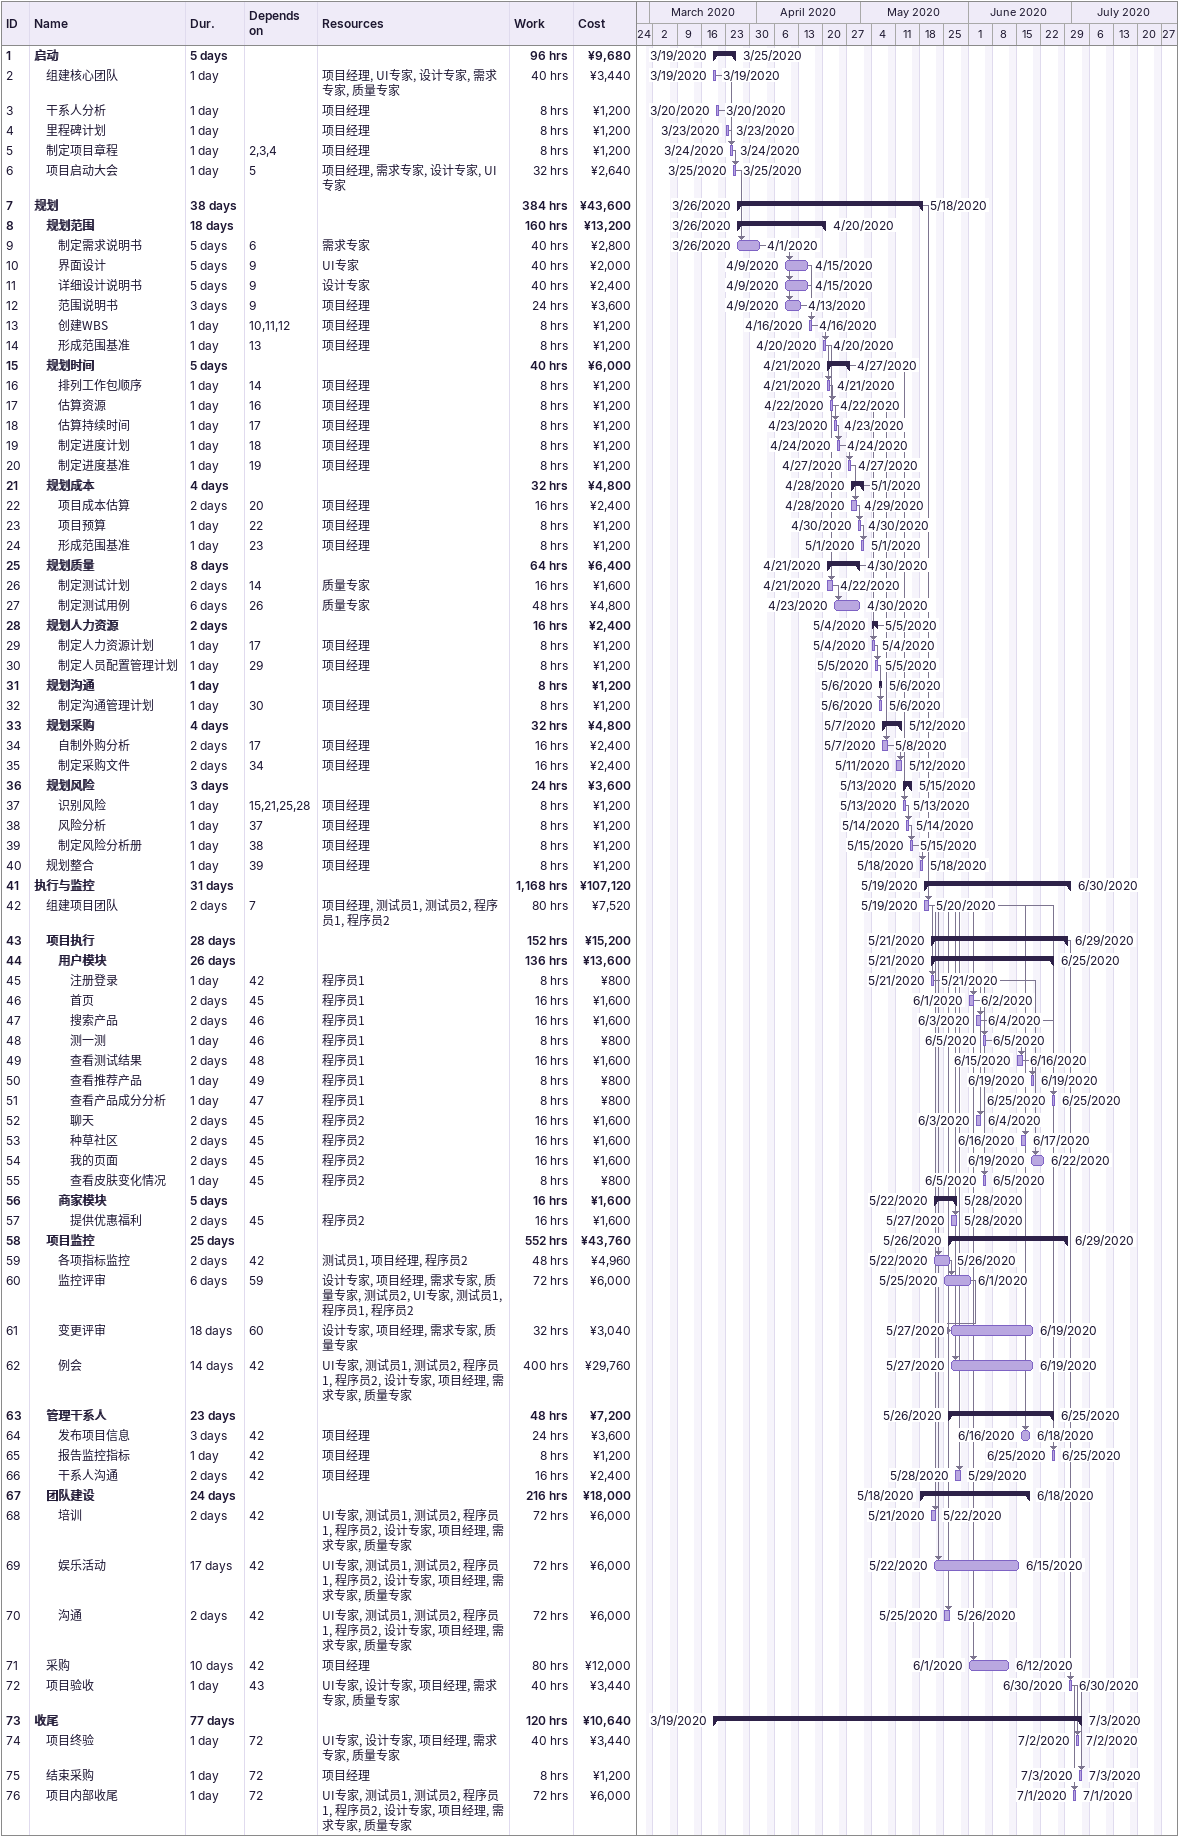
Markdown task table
| ID | Level | Task | Duration | Start | Finish | Predecessors | Resources | Work (h) | Cost (¥) |
|---|---|---|---|---|---|---|---|---|---|
| 1 | 1 | **启动** | 5d | 2020-03-19 | 2020-03-25 |  |  | 96 | 9680 |
| 2 | 2 | 组建核心团队 | 1d | 2020-03-19 | 2020-03-19 |  | 项目经理, UI专家, 设计专家, 需求专家, 质量专家 | 40 | 3440 |
| 3 | 2 | 干系人分析 | 1d | 2020-03-20 | 2020-03-20 |  | 项目经理 | 8 | 1200 |
| 4 | 2 | 里程碑计划 | 1d | 2020-03-23 | 2020-03-23 |  | 项目经理 | 8 | 1200 |
| 5 | 2 | 制定项目章程 | 1d | 2020-03-24 | 2020-03-24 | 2, 3, 4 | 项目经理 | 8 | 1200 |
| 6 | 2 | 项目启动大会 | 1d | 2020-03-25 | 2020-03-25 | 5 | 项目经理, 需求专家, 设计专家, UI专家 | 32 | 2640 |
| 7 | 1 | **规划** | 38d | 2020-03-26 | 2020-05-18 |  |  | 384 | 43600 |
| 8 | 2 | **规划范围** | 18d | 2020-03-26 | 2020-04-20 |  |  | 160 | 13200 |
| 9 | 3 | 制定需求说明书 | 5d | 2020-03-26 | 2020-04-01 | 6 | 需求专家 | 40 | 2800 |
| 10 | 3 | 界面设计 | 5d | 2020-04-09 | 2020-04-15 | 9 | UI专家 | 40 | 2000 |
| 11 | 3 | 详细设计说明书 | 5d | 2020-04-09 | 2020-04-15 | 9 | 设计专家 | 40 | 2400 |
| 12 | 3 | 范围说明书 | 3d | 2020-04-09 | 2020-04-13 | 9 | 项目经理 | 24 | 3600 |
| 13 | 3 | 创建WBS | 1d | 2020-04-16 | 2020-04-16 | 10, 11, 12 | 项目经理 | 8 | 1200 |
| 14 | 3 | 形成范围基准 | 1d | 2020-04-20 | 2020-04-20 | 13 | 项目经理 | 8 | 1200 |
| 15 | 2 | **规划时间** | 5d | 2020-04-21 | 2020-04-27 |  |  | 40 | 6000 |
| 16 | 3 | 排列工作包顺序 | 1d | 2020-04-21 | 2020-04-21 | 14 | 项目经理 | 8 | 1200 |
| 17 | 3 | 估算资源 | 1d | 2020-04-22 | 2020-04-22 | 16 | 项目经理 | 8 | 1200 |
| 18 | 3 | 估算持续时间 | 1d | 2020-04-23 | 2020-04-23 | 17 | 项目经理 | 8 | 1200 |
| 19 | 3 | 制定进度计划 | 1d | 2020-04-24 | 2020-04-24 | 18 | 项目经理 | 8 | 1200 |
| 20 | 3 | 制定进度基准 | 1d | 2020-04-27 | 2020-04-27 | 19 | 项目经理 | 8 | 1200 |
| 21 | 2 | **规划成本** | 4d | 2020-04-28 | 2020-05-01 |  |  | 32 | 4800 |
| 22 | 3 | 项目成本估算 | 2d | 2020-04-28 | 2020-04-29 | 20 | 项目经理 | 16 | 2400 |
| 23 | 3 | 项目预算 | 1d | 2020-04-30 | 2020-04-30 | 22 | 项目经理 | 8 | 1200 |
| 24 | 3 | 形成范围基准 | 1d | 2020-05-01 | 2020-05-01 | 23 | 项目经理 | 8 | 1200 |
| 25 | 2 | **规划质量** | 8d | 2020-04-21 | 2020-04-30 |  |  | 64 | 6400 |
| 26 | 3 | 制定测试计划 | 2d | 2020-04-21 | 2020-04-22 | 14 | 质量专家 | 16 | 1600 |
| 27 | 3 | 制定测试用例 | 6d | 2020-04-23 | 2020-04-30 | 26 | 质量专家 | 48 | 4800 |
| 28 | 2 | **规划人力资源** | 2d | 2020-05-04 | 2020-05-05 |  |  | 16 | 2400 |
| 29 | 3 | 制定人力资源计划 | 1d | 2020-05-04 | 2020-05-04 | 17 | 项目经理 | 8 | 1200 |
| 30 | 3 | 制定人员配置管理计划 | 1d | 2020-05-05 | 2020-05-05 | 29 | 项目经理 | 8 | 1200 |
| 31 | 2 | **规划沟通** | 1d | 2020-05-06 | 2020-05-06 |  |  | 8 | 1200 |
| 32 | 3 | 制定沟通管理计划 | 1d | 2020-05-06 | 2020-05-06 | 30 | 项目经理 | 8 | 1200 |
| 33 | 2 | **规划采购** | 4d | 2020-05-07 | 2020-05-12 |  |  | 32 | 4800 |
| 34 | 3 | 自制外购分析 | 2d | 2020-05-07 | 2020-05-08 | 17 | 项目经理 | 16 | 2400 |
| 35 | 3 | 制定采购文件 | 2d | 2020-05-11 | 2020-05-12 | 34 | 项目经理 | 16 | 2400 |
| 36 | 2 | **规划风险** | 3d | 2020-05-13 | 2020-05-15 |  |  | 24 | 3600 |
| 37 | 3 | 识别风险 | 1d | 2020-05-13 | 2020-05-13 | 15, 21, 25, 28 | 项目经理 | 8 | 1200 |
| 38 | 3 | 风险分析 | 1d | 2020-05-14 | 2020-05-14 | 37 | 项目经理 | 8 | 1200 |
| 39 | 3 | 制定风险分析册 | 1d | 2020-05-15 | 2020-05-15 | 38 | 项目经理 | 8 | 1200 |
| 40 | 2 | 规划整合 | 1d | 2020-05-18 | 2020-05-18 | 39 | 项目经理 | 8 | 1200 |
| 41 | 1 | **执行与监控** | 31d | 2020-05-19 | 2020-06-30 |  |  | 1168 | 107120 |
| 42 | 2 | 组建项目团队 | 2d | 2020-05-19 | 2020-05-20 | 7 | 项目经理, 测试员1, 测试员2, 程序员1, 程序员2 | 80 | 7520 |
| 43 | 2 | **项目执行** | 28d | 2020-05-21 | 2020-06-29 |  |  | 152 | 15200 |
| 44 | 3 | **用户模块** | 26d | 2020-05-21 | 2020-06-25 |  |  | 136 | 13600 |
| 45 | 4 | 注册登录 | 1d | 2020-05-21 | 2020-05-21 | 42 | 程序员1 | 8 | 800 |
| 46 | 4 | 首页 | 2d | 2020-06-01 | 2020-06-02 | 45 | 程序员1 | 16 | 1600 |
| 47 | 4 | 搜索产品 | 2d | 2020-06-03 | 2020-06-04 | 46 | 程序员1 | 16 | 1600 |
| 48 | 4 | 测一测 | 1d | 2020-06-05 | 2020-06-05 | 46 | 程序员1 | 8 | 800 |
| 49 | 4 | 查看测试结果 | 2d | 2020-06-15 | 2020-06-16 | 48 | 程序员1 | 16 | 1600 |
| 50 | 4 | 查看推荐产品 | 1d | 2020-06-19 | 2020-06-19 | 49 | 程序员1 | 8 | 800 |
| 51 | 4 | 查看产品成分分析 | 1d | 2020-06-25 | 2020-06-25 | 47 | 程序员1 | 8 | 800 |
| 52 | 4 | 聊天 | 2d | 2020-06-03 | 2020-06-04 | 45 | 程序员2 | 16 | 1600 |
| 53 | 4 | 种草社区 | 2d | 2020-06-16 | 2020-06-17 | 45 | 程序员2 | 16 | 1600 |
| 54 | 4 | 我的页面 | 2d | 2020-06-19 | 2020-06-22 | 45 | 程序员2 | 16 | 1600 |
| 55 | 4 | 查看皮肤变化情况 | 1d | 2020-06-05 | 2020-06-05 | 45 | 程序员2 | 8 | 800 |
| 56 | 3 | **商家模块** | 5d | 2020-05-22 | 2020-05-28 |  |  | 16 | 1600 |
| 57 | 4 | 提供优惠福利 | 2d | 2020-05-27 | 2020-05-28 | 45 | 程序员2 | 16 | 1600 |
| 58 | 2 | **项目监控** | 25d | 2020-05-26 | 2020-06-29 |  |  | 552 | 43760 |
| 59 | 3 | 各项指标监控 | 2d | 2020-05-22 | 2020-05-26 | 42 | 测试员1, 项目经理, 程序员2 | 48 | 4960 |
| 60 | 3 | 监控评审 | 6d | 2020-05-25 | 2020-06-01 | 59 | 设计专家, 项目经理, 需求专家, 质量专家, 测试员2, UI专家, 测试员1, 程序员1, 程序员2 | 72 | 6000 |
| 61 | 3 | 变更评审 | 18d | 2020-05-27 | 2020-06-19 | 60 | 设计专家, 项目经理, 需求专家, 质量专家 | 32 | 3040 |
| 62 | 3 | 例会 | 14d | 2020-05-27 | 2020-06-19 | 42 | UI专家, 测试员1, 测试员2, 程序员1, 程序员2, 设计专家, 项目经理, 需求专家, 质量专家 | 400 | 29760 |
| 63 | 2 | **管理干系人** | 23d | 2020-05-26 | 2020-06-25 |  |  | 48 | 7200 |
| 64 | 3 | 发布项目信息 | 3d | 2020-06-16 | 2020-06-18 | 42 | 项目经理 | 24 | 3600 |
| 65 | 3 | 报告监控指标 | 1d | 2020-06-25 | 2020-06-25 | 42 | 项目经理 | 8 | 1200 |
| 66 | 3 | 干系人沟通 | 2d | 2020-05-28 | 2020-05-29 | 42 | 项目经理 | 16 | 2400 |
| 67 | 2 | **团队建设** | 24d | 2020-05-18 | 2020-06-18 |  |  | 216 | 18000 |
| 68 | 3 | 培训 | 2d | 2020-05-21 | 2020-05-22 | 42 | UI专家, 测试员1, 测试员2, 程序员1, 程序员2, 设计专家, 项目经理, 需求专家, 质量专家 | 72 | 6000 |
| 69 | 3 | 娱乐活动 | 17d | 2020-05-22 | 2020-06-15 | 42 | UI专家, 测试员1, 测试员2, 程序员1, 程序员2, 设计专家, 项目经理, 需求专家, 质量专家 | 72 | 6000 |
| 70 | 3 | 沟通 | 2d | 2020-05-25 | 2020-05-26 | 42 | UI专家, 测试员1, 测试员2, 程序员1, 程序员2, 设计专家, 项目经理, 需求专家, 质量专家 | 72 | 6000 |
| 71 | 2 | 采购 | 10d | 2020-06-01 | 2020-06-12 | 42 | 项目经理 | 80 | 12000 |
| 72 | 2 | 项目验收 | 1d | 2020-06-30 | 2020-06-30 | 43 | UI专家, 设计专家, 项目经理, 需求专家, 质量专家 | 40 | 3440 |
| 73 | 1 | **收尾** | 77d | 2020-03-19 | 2020-07-03 |  |  | 120 | 10640 |
| 74 | 2 | 项目终验 | 1d | 2020-07-02 | 2020-07-02 | 72 | UI专家, 设计专家, 项目经理, 需求专家, 质量专家 | 40 | 3440 |
| 75 | 2 | 结束采购 | 1d | 2020-07-03 | 2020-07-03 | 72 | 项目经理 | 8 | 1200 |
| 76 | 2 | 项目内部收尾 | 1d | 2020-07-01 | 2020-07-01 | 72 | UI专家, 测试员1, 测试员2, 程序员1, 程序员2, 设计专家, 项目经理, 需求专家, 质量专家 | 72 | 6000 |
